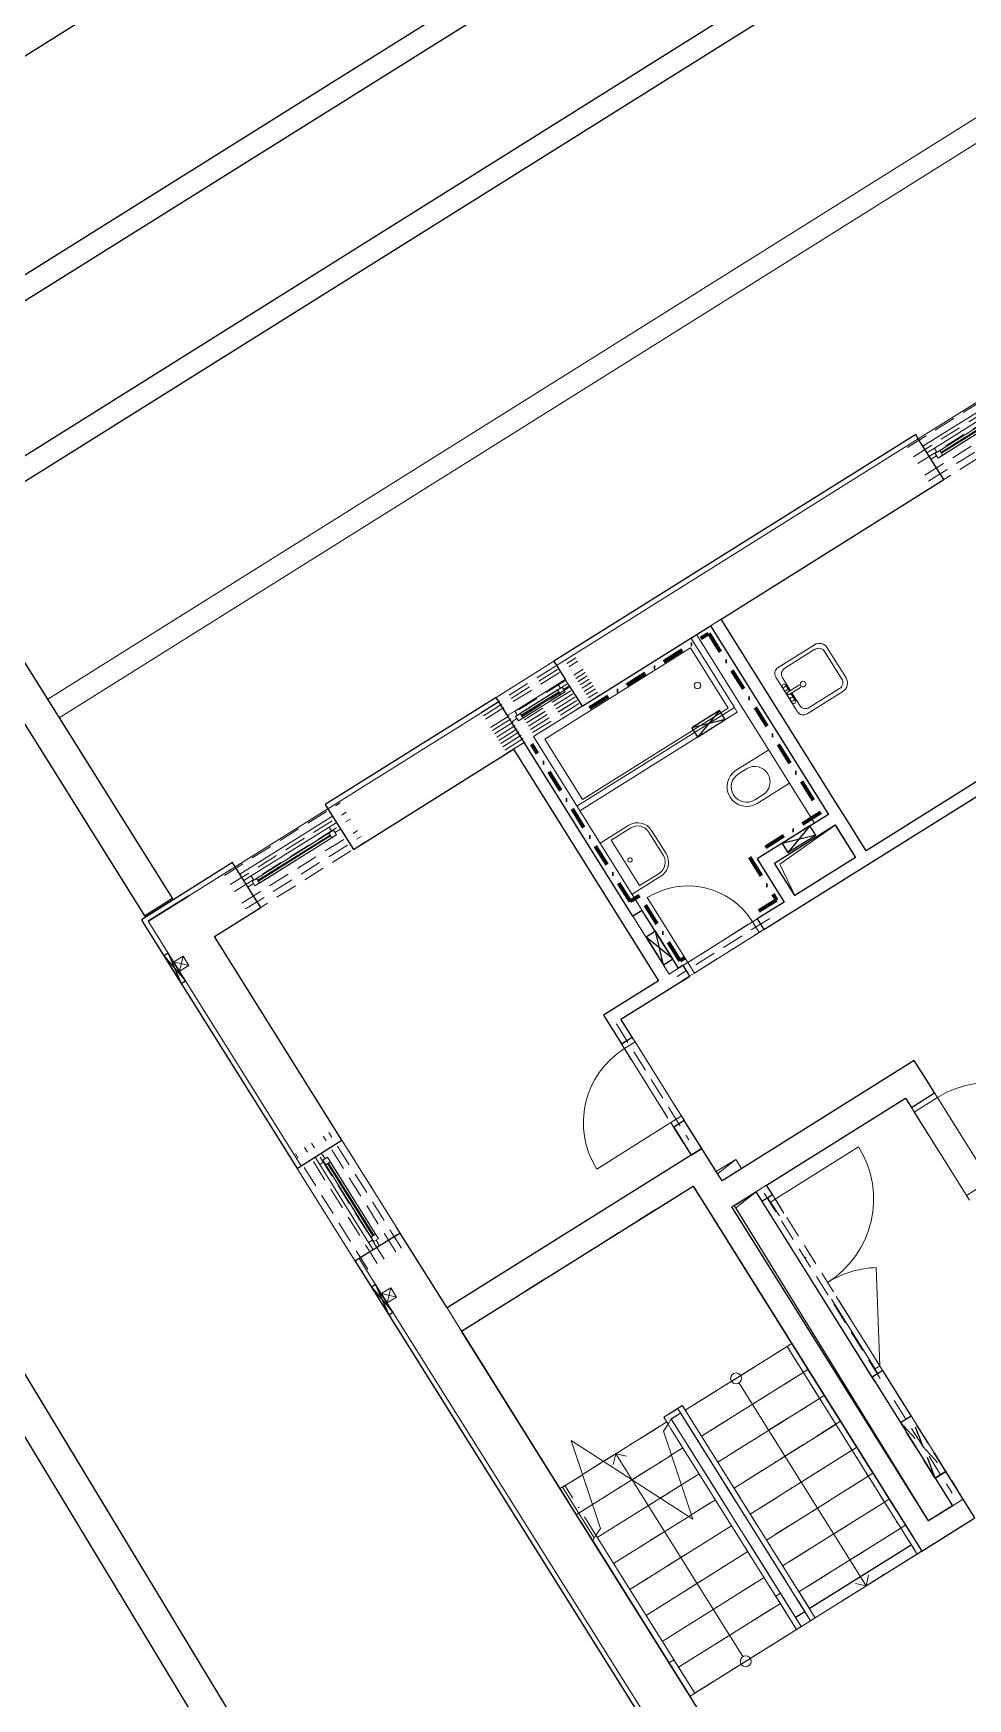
# Model space of a CAD drawing. Header units: millimetres. Extents: x -9129 to 220959, y -4760 to 72638.
# Drawn here: x 147507 to 156056, y 28209 to 43446 of the extents above; entities that cross this region are included whole.
import ezdxf

# ---------------------------------------------------------------- set-up
doc = ezdxf.new("R2010")
doc.units = ezdxf.units.MM
for name, pattern in [('HA_Dash_3mm-S1mm', [300, 200, -100]), ('HA_DashDot_2_2mm-S0_6mm', [1650, 750, -450, 0, -450]), ('HA_DashDot_4mm-S1mm', [400, 200, -100, 0, -100])]:
    doc.linetypes.add(name, pattern=pattern)
for name, color, linetype, lineweight in [('A-AREA-____-OTLN', 9, 'Continuous', 25), ('A-DETL-____-OTLN', 9, 'Continuous', 25), ('A-DETL-GENF-OTLN', 9, 'Continuous', 9), ('A-DOOR-____-MCUT', 9, 'HA_DashDot_2_2mm-S0_6mm', 9), ('A-DOOR-____-OTLN', 9, 'Continuous', 9), ('A-DOOR-FRAM-MCUT', 9, 'Continuous', 9), ('A-FLOR-____-OTLN', 9, 'Continuous', 9), ('A-FLOR-HRAL-MBND', 9, 'HA_DashDot_4mm-S1mm', 9), ('A-FLOR-HRAL-OTLN', 9, 'Continuous', 9), ('A-GENM-____-HDLN', 9, 'HA_Dash_3mm-S1mm', 9), ('A-GENM-____-MCUT', 9, 'HA_Dash_3mm-S1mm', 25), ('A-GENM-____-OTLN', 9, 'Continuous', 9), ('A-GLAZ-____-MCUT', 9, 'Continuous', 5), ('A-GLAZ-____-OTLN', 9, 'Continuous', 5), ('A-WALL-____-MCUT', 9, 'Continuous', 25), ('A-WALL-____-OTLN', 9, 'Continuous', 9), ('I-WALL-____-MCUT', 9, 'Continuous', 25), ('I-WALL-____-OTLN', 9, 'Continuous', 9), ('M-HVAC-DUCT-OTLN', 9, 'Continuous', 9), ('P-SANR-FIXT-OTLN', 9, 'Continuous', 9), ('S-STRS-____-MBND', 9, 'HA_DashDot_4mm-S1mm', 9), ('S-STRS-____-OTLN', 9, 'Continuous', 9)]:
    doc.layers.add(name, color=color, linetype=linetype, lineweight=lineweight)

# ---------------------------------------------------------------- blocks, each defined once
blk = doc.blocks.new('HA_DR_Single_Swing_Solid - In_BJ_700x2100-2040353-schema POHLEDU D_140_6400')
at = {"layer": 'A-DOOR-____-MCUT'}
for p, q in [((-350, 57.5), (350, 57.5)), ((-350, -57.5), (350, -57.5))]:
    blk.add_line(p, q, dxfattribs=at)
at = {"layer": 'A-DOOR-____-OTLN', "lineweight": 5}
blk.add_line((350, -757.5), (350, -57.5), dxfattribs=at)
blk.add_arc((350, -57.5), 700, 180, 270, dxfattribs=at)
at = {"layer": 'A-DOOR-FRAM-MCUT'}
for p, q in [((-350, 57.5), (-400, 57.5)), ((-350, -57.5), (-350, 57.5)), ((400, 57.5), (350, 57.5)), ((350, 57.5), (350, -57.5)), ((-400, -57.5), (-350, -57.5)), ((350, -57.5), (400, -57.5))]:
    blk.add_line(p, q, dxfattribs=at)
blk = doc.blocks.new('HA_DR_Single_Swing_Solid - In_BJ_900x2100_Vstup-2040224-schema POHLEDU D_140_6400')
at = {"layer": 'A-DOOR-____-MCUT'}
for p, q in [((-450, 125), (450, 125)), ((-450, -125), (450, -125))]:
    blk.add_line(p, q, dxfattribs=at)
at = {"layer": 'A-DOOR-____-OTLN', "lineweight": 5}
blk.add_line((450, 1025), (450, 125), dxfattribs=at)
at = {"layer": 'A-DOOR-____-OTLN'}
for p, q in [((-500, 125), (500, 125)), ((-500, -125), (500, -125))]:
    blk.add_line(p, q, dxfattribs=at)
at = {"layer": 'A-DOOR-____-OTLN', "lineweight": 5}
blk.add_arc((450, 125), 900, 90, 180, dxfattribs=at)
at = {"layer": 'A-DOOR-FRAM-MCUT'}
for p, q in [((-500, 125), (-450, 125)), ((-450, 125), (-450, -125)), ((450, 125), (500, 125)), ((450, -125), (450, 125)), ((-450, -125), (-500, -125)), ((500, -125), (450, -125))]:
    blk.add_line(p, q, dxfattribs=at)
blk = doc.blocks.new('HA_WD_SinglePanel - 625x1000-1662819-schema POHLEDU D_140_6400')
at = {"layer": 'A-GLAZ-____-MCUT'}
for p, q in [((-313, 70), (-313, 0)), ((-233, 70), (-313, 70)), ((-313, 0), (-253, 0)), ((-253, -25), (-253, 25)), ((-253, 25), (-203, 25)), ((-233, 25), (-233, 70)), ((-203, 25), (-203, -25)), ((202, 5), (-203, 5)), ((202, -25), (202, 25)), ((202, 25), (252, 25)), ((312, 70), (232, 70)), ((232, 70), (232, 25)), ((252, 25), (252, -25)), ((252, 0), (312, 0)), ((312, 0), (312, 70)), ((-203, -25), (-253, -25)), ((202, -5), (-203, -5)), ((252, -25), (202, -25))]:
    blk.add_line(p, q, dxfattribs=at)
at = {"layer": 'A-GLAZ-____-OTLN'}
for p, q in [((252, 25), (-253, 25)), ((-253, -25), (-253, 25)), ((232, 70), (-233, 70)), ((202, 25), (-203, 25)), ((252, 25), (252, -25)), ((-253, -25), (252, -25)), ((202, -25), (-203, -25))]:
    blk.add_line(p, q, dxfattribs=at)
blk = doc.blocks.new('HA_WD_SinglePanel - 1000x2400-1662822-schema POHLEDU D_140_6400')
at = {"layer": 'A-GLAZ-____-MCUT'}
for p, q in [((-420, 70), (-500, 70)), ((-500, 0), (-440, 0)), ((-440, -25), (-440, 25)), ((-440, 25), (-390, 25)), ((-420, 25), (-420, 70)), ((-390, 25), (-390, -25)), ((390, 5), (-390, 5)), ((390, -25), (390, 25)), ((390, 25), (440, 25)), ((500, 70), (420, 70)), ((420, 70), (420, 25)), ((440, 25), (440, -25)), ((440, 0), (500, 0)), ((-390, -25), (-440, -25)), ((390, -5), (-390, -5)), ((440, -25), (390, -25))]:
    blk.add_line(p, q, dxfattribs=at)
at = {"layer": 'A-GLAZ-____-OTLN'}
for p, q in [((440, 25), (-440, 25)), ((-440, -25), (-440, 25)), ((420, 70), (-420, 70)), ((390, 25), (-390, 25)), ((440, 25), (440, -25)), ((-440, -25), (440, -25)), ((390, -25), (-390, -25))]:
    blk.add_line(p, q, dxfattribs=at)
blk = doc.blocks.new('HA_WD_SinglePanel - 1000x1500-1662820-schema POHLEDU D_140_6400')
at = {"layer": 'A-GLAZ-____-MCUT'}
for p, q in [((-420, 70), (-500, 70)), ((-500, 0), (-440, 0)), ((-440, -25), (-440, 25)), ((-440, 25), (-390, 25)), ((-420, 25), (-420, 70)), ((-390, 25), (-390, -25)), ((390, 5), (-390, 5)), ((390, -25), (390, 25)), ((390, 25), (440, 25)), ((500, 70), (420, 70)), ((420, 70), (420, 25)), ((440, 25), (440, -25)), ((440, 0), (500, 0)), ((-390, -25), (-440, -25)), ((390, -5), (-390, -5)), ((440, -25), (390, -25))]:
    blk.add_line(p, q, dxfattribs=at)
at = {"layer": 'A-GLAZ-____-OTLN'}
for p, q in [((440, 25), (-440, 25)), ((-440, -25), (-440, 25)), ((420, 70), (-420, 70)), ((390, 25), (-390, 25)), ((440, 25), (440, -25)), ((-440, -25), (440, -25)), ((390, -25), (-390, -25))]:
    blk.add_line(p, q, dxfattribs=at)
blk = doc.blocks.new('HA_GM_Shaft_Rectangle - Default-2055997-schema POHLEDU D_140_6400')
at = {"layer": 'A-DETL-GENF-OTLN'}
for p, q in [((35, -35), (655, 0)), ((0, -350), (35, -35))]:
    blk.add_line(p, q, dxfattribs=at)
at = {"layer": 'A-GENM-____-OTLN'}
for p, q in [((0, -350), (0, 0)), ((0, 0), (655, 0)), ((655, 0), (655, -350)), ((655, -350), (0, -350))]:
    blk.add_line(p, q, dxfattribs=at)
blk = doc.blocks.new('HA_GM_Shaft_Rectangle - Default-1963433-schema POHLEDU D_140_6400')
at = {"layer": 'A-DETL-GENF-OTLN'}
for p, q in [((26, -26), (260, 0)), ((0, -3390), (26, -26))]:
    blk.add_line(p, q, dxfattribs=at)
at = {"layer": 'A-GENM-____-OTLN'}
blk.add_line((260, -100), (260, -2000), dxfattribs=at)
blk = doc.blocks.new('HA_GM_Shaft_Rectangle - Default-1963439-schema POHLEDU D_140_6400')
at = {"layer": 'A-DETL-GENF-OTLN'}
for p, q in [((26, -26), (260, 0)), ((0, -3390), (26, -26))]:
    blk.add_line(p, q, dxfattribs=at)
at = {"layer": 'A-GENM-____-OTLN'}
for p, q in [((0, -3390), (0, 0)), ((0, 0), (260, 0)), ((260, 0), (260, -3390)), ((260, -3390), (0, -3390))]:
    blk.add_line(p, q, dxfattribs=at)
blk = doc.blocks.new('Top Rail Type - Top Rail_Internal_-1399463-schema POHLEDU D_140_6400')
at = {"layer": 'A-FLOR-HRAL-OTLN'}
for p, q in [((-36995, -4152), (-36995, -4102)), ((-36995, -4102), (-36635, -4102)), ((-36635, -4102), (-36635, -4152)), ((-36635, -4152), (-36995, -4152))]:
    blk.add_line(p, q, dxfattribs=at)
blk = doc.blocks.new('Top Rail Type - Top Rail_Internal_-V95-schema POHLEDU D_140_6400')
at = {"layer": 'A-FLOR-HRAL-MBND'}
for p, q in [((-38925, -3951), (-36635, -3951)), ((-38925, -4152), (-38925, -3951)), ((-36635, -3951), (-36635, -4001)), ((-38875, -4001), (-36635, -4001)), ((-38875, -4102), (-38875, -4001)), ((-38875, -4102), (-38875, -4102)), ((-38851, -4152), (-38925, -4152))]:
    blk.add_line(p, q, dxfattribs=at)
at = {"layer": 'A-FLOR-HRAL-OTLN'}
for p, q in [((-38875, -4102), (-38851, -4152)), ((-38800, -4102), (-38875, -4102)), ((-36635, -4102), (-38800, -4102)), ((-36635, -4152), (-36635, -4102)), ((-38800, -4152), (-38851, -4152)), ((-36635, -4152), (-38800, -4152))]:
    blk.add_line(p, q, dxfattribs=at)
blk = doc.blocks.new('Top Rail Type - Top Rail_Internal_-1399480-schema POHLEDU D_140_6400')
at = {"layer": 'A-FLOR-HRAL-OTLN'}
for p, q in [((-36995, -5301), (-36995, -5251)), ((-36995, -5251), (-36635, -5251)), ((-36635, -5301), (-36995, -5301)), ((-36635, -5251), (-36635, -5301))]:
    blk.add_line(p, q, dxfattribs=at)
blk = doc.blocks.new('Top Rail Type - Top Rail_Internal_-V96-schema POHLEDU D_140_6400')
at = {"layer": 'A-FLOR-HRAL-MBND'}
for p, q in [((-38875, -5301), (-38875, -5251)), ((-38339, -5251), (-38875, -5251)), ((-38315, -5301), (-38875, -5301))]:
    blk.add_line(p, q, dxfattribs=at)
at = {"layer": 'A-FLOR-HRAL-OTLN'}
for p, q in [((-38339, -5251), (-38315, -5301)), ((-36635, -5251), (-38339, -5251)), ((-36635, -5301), (-38315, -5301)), ((-36635, -5301), (-36635, -5251))]:
    blk.add_line(p, q, dxfattribs=at)
blk = doc.blocks.new('ABMV_Bathtub_Generic - 800x1700-V97-schema POHLEDU D_140_6400')
at = {"layer": 'P-SANR-FIXT-OTLN'}
for p, q in [((75, 50), (75, 1625)), ((75, 1625), (725, 1625)), ((75, 1625), (725, 1625)), ((75, 50), (75, 1625)), ((725, 1625), (725, 50)), ((725, 1625), (725, 50)), ((800, 0), (50, 0)), ((800, 0), (50, 0)), ((725, 50), (75, 50)), ((725, 50), (75, 50))]:
    blk.add_line(p, q, dxfattribs=at)
blk.add_circle((400, 180), 30, dxfattribs=at)
blk = doc.blocks.new('Skříňka se dřezem_ pravoúhlá - 500 x 440mm-1427235-schema POHLEDU D_140_6400')
at = {"layer": 'P-SANR-FIXT-OTLN'}
for p, q in [((202, 180), (-171, 180)), ((202, 180), (-171, 180)), ((92, 180), (-73, 180)), ((3, 161), (3, 40)), ((28, 161), (28, 40)), ((-234, 117), (-234, -271)), ((-234, 117), (-234, -271)), ((-196, 69), (-196, -258)), ((3, 133), (-133, 133)), ((-73, 142), (3, 142)), ((28, 142), (92, 142)), ((164, 133), (28, 133)), ((228, -258), (228, 69)), ((266, -276), (266, 117)), ((266, -276), (266, 117)), ((-145, -360), (181, -360)), ((-145, -360), (181, -360)), ((-133, -322), (164, -322))]:
    blk.add_line(p, q, dxfattribs=at)
for centre, radius, start, end in [((-171, 117), 63.5, 90, 180), ((-171, 117), 63.5, 90, 180), ((-73, 161), 19, 90, 270), ((-48, 161), 19, 360, 180), ((-48, 161), 19, 180, 0), ((16, 161), 12.7, 360, 180), ((66, 161), 19, 360, 180), ((66, 161), 19, 180, 360), ((92, 161), 19, 270, 90), ((202, 117), 63.5, 0, 90), ((202, 117), 63.5, 360, 90), ((-133, 69), 63.5, 90, 180), ((16, 3), 25.4, 360, 180), ((16, 3), 25.4, 180, 0), ((16, 40), 12.7, 180, 0), ((164, 69), 63.5, 0, 90), ((-145, -271), 88.9, 180, 270), ((-145, -271), 88.9, 180, 270), ((-133, -258), 63.5, 180, 270), ((164, -258), 63.5, 270, 0), ((181, -276), 84.4, 270, 0), ((181, -276), 84.4, 270, 0)]:
    blk.add_arc(centre, radius, start, end, dxfattribs=at)
blk = doc.blocks.new('ABMV_Toilet_WallHung - Default-1928450-schema POHLEDU D_140_6400')
at = {"layer": 'P-SANR-FIXT-OTLN'}
for p, q in [((-55, 75), (-55, 425)), ((-16, 426), (-16, 340)), ((266, 340), (266, 426)), ((305, 75), (305, 425))]:
    blk.add_line(p, q, dxfattribs=at)
for centre, radius, start, end in [((125, 425), 180, 0, 180), ((125, 426), 141, 360, 180), ((125, 340), 141, 180, 360)]:
    blk.add_arc(centre, radius, start, end, dxfattribs=at)
blk = doc.blocks.new('ABMV_WashBasin_Generic - 550x460-1465709-schema POHLEDU D_140_6400')
at = {"layer": 'P-SANR-FIXT-OTLN'}
for p, q in [((250, 510), (0, 510)), ((0, 480), (250, 480)), ((-150, 360), (-150, 50)), ((-120, 150), (-120, 360)), ((370, 360), (370, 150)), ((400, 50), (400, 360)), ((370, 150), (-120, 150))]:
    blk.add_line(p, q, dxfattribs=at)
for centre, radius, start, end in [((0, 360), 150, 90, 180), ((0, 360), 120, 90, 180), ((250, 360), 150, 360, 90), ((250, 360), 120, 360, 90), ((125, 200), 20, 90, 270), ((125, 200), 20, 270, 90)]:
    blk.add_arc(centre, radius, start, end, dxfattribs=at)
blk = doc.blocks.new('HA_DR_Single_Swing_Solid - In_BJ_800x2100-2040331-schema POHLEDU D_140_6400')
at = {"layer": 'A-DOOR-____-MCUT'}
for p, q in [((-400, 57.5), (400, 57.5)), ((-400, -57.5), (400, -57.5))]:
    blk.add_line(p, q, dxfattribs=at)
at = {"layer": 'A-DOOR-____-OTLN', "lineweight": 5}
blk.add_line((400, -857.5), (400, -57.5), dxfattribs=at)
blk.add_arc((400, -57.5), 800, 180, 270, dxfattribs=at)
at = {"layer": 'A-DOOR-FRAM-MCUT'}
for p, q in [((-400, 57.5), (-450, 57.5)), ((-400, -57.5), (-400, 57.5)), ((450, 57.5), (400, 57.5)), ((400, 57.5), (400, -57.5)), ((-450, -57.5), (-400, -57.5)), ((400, -57.5), (450, -57.5))]:
    blk.add_line(p, q, dxfattribs=at)
blk = doc.blocks.new('HA_GM_Tiling_LineBased - Generic Tiles-1982633-schema POHLEDU D_140_6400')
at = {"layer": 'A-GENM-____-OTLN', "linetype": 'HA_DashDot_4mm-S1mm', "lineweight": 80}
blk.add_line((-50, -50), (0, -50), dxfattribs=at)
blk = doc.blocks.new('HA_GM_Tiling_LineBased - Generic Tiles-1981519-schema POHLEDU D_140_6400')
at = {"layer": 'A-GENM-____-OTLN', "linetype": 'HA_DashDot_4mm-S1mm', "lineweight": 80}
blk.add_line((50, -50), (1750, -50), dxfattribs=at)
blk = doc.blocks.new('HA_GM_Tiling_LineBased - Generic Tiles-1682384-schema POHLEDU D_140_6400')
at = {"layer": 'A-GENM-____-OTLN', "linetype": 'HA_DashDot_4mm-S1mm', "lineweight": 80}
blk.add_line((50, -50), (1335, -50), dxfattribs=at)
blk = doc.blocks.new('HA_GM_Tiling_LineBased - Generic Tiles-1682385-schema POHLEDU D_140_6400')
at = {"layer": 'A-GENM-____-OTLN', "linetype": 'HA_DashDot_4mm-S1mm', "lineweight": 80}
blk.add_line((50, -50), (1985, -50), dxfattribs=at)
blk = doc.blocks.new('HA_GM_Tiling_LineBased - Generic Tiles-1682386-schema POHLEDU D_140_6400')
at = {"layer": 'A-GENM-____-OTLN', "linetype": 'HA_DashDot_4mm-S1mm', "lineweight": 80}
blk.add_line((50, -50), (820, -50), dxfattribs=at)
blk = doc.blocks.new('HA_GM_Tiling_LineBased - Generic Tiles-1682387-schema POHLEDU D_140_6400')
at = {"layer": 'A-GENM-____-OTLN', "linetype": 'HA_DashDot_4mm-S1mm', "lineweight": 80}
blk.add_line((-50, -50), (415, -50), dxfattribs=at)
blk = doc.blocks.new('HA_GM_Tiling_LineBased - Generic Tiles-1682388-schema POHLEDU D_140_6400')
at = {"layer": 'A-GENM-____-OTLN', "linetype": 'HA_DashDot_4mm-S1mm', "lineweight": 80}
blk.add_line((50, -50), (240, -50), dxfattribs=at)
blk = doc.blocks.new('HA_DR_Double_Swing_Solid_wCasing - In_1800x2100_900-1839857-schema POHLEDU D_140_6400')
at = {"layer": 'A-DOOR-____-MCUT'}
for p, q in [((-900, -7), (900, -7)), ((-900, -57), (900, -57))]:
    blk.add_line(p, q, dxfattribs=at)
at = {"layer": 'A-DOOR-____-OTLN', "lineweight": 5}
for p, q in [((-121, -507), (-900, -57)), ((900, -957), (900, -57))]:
    blk.add_line(p, q, dxfattribs=at)
for centre, start, end in [((-900, -57), 330, 360), ((900, -57), 180, 270)]:
    blk.add_arc(centre, 900, start, end, dxfattribs=at)
at = {"layer": 'A-DOOR-FRAM-MCUT'}
for p, q in [((-900, -7), (-950, -7)), ((-950, -57), (-900, -57)), ((-900, -57), (-900, -7)), ((950, -7), (900, -7)), ((900, -7), (900, -57)), ((900, -57), (950, -57))]:
    blk.add_line(p, q, dxfattribs=at)
blk = doc.blocks.new('Top Rail Type - Top Rail_Internal_-1841441-schema POHLEDU D_140_6400')
at = {"layer": 'A-FLOR-HRAL-MBND'}
for p, q in [((-38875, -2802), (-38875, -2852)), ((-38875, -2802), (-36635, -2802)), ((-38875, -2852), (-36635, -2852)), ((-36635, -2802), (-36635, -2852))]:
    blk.add_line(p, q, dxfattribs=at)
blk = doc.blocks.new('TB_Porotherm KP11_5_1250mm - TB_Porotherm KP11_5_1250mm-1870064-schema POHLEDU D_140_6400')
at = {"layer": 'A-GENM-____-HDLN'}
for p, q in [((-625, 57.5), (625, 57.5)), ((-625, 0), (625, 0)), ((625, -57.5), (-625, -57.5))]:
    blk.add_line(p, q, dxfattribs=at)
blk = doc.blocks.new('TB_Porotherm KP11_5_1000mm - TB_Porotherm KP11_5_1000mm-1863649-schema POHLEDU D_140_6400')
at = {"layer": 'A-GENM-____-HDLN'}
for p, q in [((-500, 57.5), (500, 57.5)), ((-500, 0), (500, 0)), ((500, -57.5), (-500, -57.5))]:
    blk.add_line(p, q, dxfattribs=at)
blk = doc.blocks.new('TB_Porotherm KP11_5_2000mm - TB_Porotherm KP11_5_2000mm-1874114-schema POHLEDU D_140_6400')
at = {"layer": 'A-GENM-____-HDLN'}
for p, q in [((-1000, 57.5), (1000, 57.5)), ((-1000, 0), (1000, 0)), ((1000, -57.5), (-1000, -57.5))]:
    blk.add_line(p, q, dxfattribs=at)
blk = doc.blocks.new('TB_Porotherm KPVarioUNI_1250mm - TB_Porotherm KPVarioUNI_1250mm-1891196-schema POHLEDU D_140_6400')
at = {"layer": 'A-GENM-____-HDLN'}
for p, q in [((-625, 205), (625, 205)), ((-625, 105), (625, 105)), ((-625, 30), (625, 30)), ((-625, -95), (625, -95)), ((-100, 0), (100, 0)), ((-625, -157.5), (625, -157.5)), ((-625, -220), (625, -220))]:
    blk.add_line(p, q, dxfattribs=at)
blk = doc.blocks.new('TB_Porotherm KP7_1000mm - TB_Porotherm KP7_1000mm-1862848-schema POHLEDU D_140_6400')
at = {"layer": 'A-GENM-____-HDLN'}
for p, q in [((-500, 35), (500, 35)), ((-500, 0), (500, 0)), ((-500, -35), (500, -35))]:
    blk.add_line(p, q, dxfattribs=at)
blk = doc.blocks.new('HA_GM_Tiling_LineBased - Generic Tiles-1981531-schema POHLEDU D_140_6400')
at = {"layer": 'A-GENM-____-OTLN', "linetype": 'HA_DashDot_4mm-S1mm', "lineweight": 80}
blk.add_line((50, -50), (750, -50), dxfattribs=at)
blk = doc.blocks.new('HA_GM_Tiling_LineBased - Generic Tiles-1981518-schema POHLEDU D_140_6400')
at = {"layer": 'A-GENM-____-OTLN', "linetype": 'HA_DashDot_4mm-S1mm', "lineweight": 80}
blk.add_line((-50, -50), (50, -50), dxfattribs=at)
blk = doc.blocks.new('HA_GM_Opening_Rectangle_WallBased - Default-2005585-schema POHLEDU D_140_6400')
at = {"layer": 'A-GENM-____-MCUT'}
for p, q in [((425, 57.5), (-175, -57.5)), ((-175, 57.5), (425, -57.5)), ((-175, 57.5), (-175, -57.5)), ((-175, 57.5), (425, 57.5)), ((425, 57.5), (425, -57.5)), ((-175, -57.5), (425, -57.5))]:
    blk.add_line(p, q, dxfattribs=at)
blk = doc.blocks.new('HA_SYMB_Staircase_Arrow - Default-1646337-schema POHLEDU D_140_6400')
at = {"layer": 'A-DETL-GENF-OTLN'}
for p, q in [((2240, 0), (2169, 71)), ((2240, 0), (2169, -71)), ((50, 0), (2240, 0))]:
    blk.add_line(p, q, dxfattribs=at)
blk.add_circle((0, 0), 50, dxfattribs=at)
blk = doc.blocks.new('185-01_OBJEKT C_Central_rvt-5-schema POHLEDU D_140_6400')
at = {"layer": 'A-AREA-____-OTLN'}
for p, q in [((-22849, 29035), (-21917, 29618)), ((-22976, 28955), (-22891, 29008))]:
    blk.add_line(p, q, dxfattribs=at)
at = {"layer": 'A-DETL-____-OTLN'}
for p, q in [((-23671, 37251), (-23925, 37092)), ((-23671, 37251), (-23872, 37007)), ((-23618, 37167), (-23671, 37251)), ((-23618, 37167), (-23925, 37092)), ((-23925, 37092), (-23872, 37007)), ((-23872, 37007), (-23618, 37167)), ((-22844, 36194), (-23098, 36035)), ((-22844, 36194), (-23045, 35950)), ((-22791, 36109), (-22844, 36194)), ((-22791, 36109), (-23098, 36035)), ((-23098, 36035), (-23045, 35950)), ((-23045, 35950), (-22791, 36109)), ((-24258, 35232), (-24343, 35178)), ((-24099, 34977), (-24258, 35232)), ((-24184, 34924), (-24258, 35232)), ((-24343, 35178), (-24184, 34924)), ((-24099, 34977), (-24343, 35178)), ((-28717, 35031), (-28755, 35007)), ((-28755, 35007), (-28596, 34753)), ((-28755, 35007), (-28558, 34777)), ((-28558, 34777), (-28717, 35031)), ((-28717, 35031), (-28596, 34753)), ((-24184, 34924), (-24099, 34977)), ((-28596, 34753), (-28558, 34777)), ((-26818, 31999), (-26856, 31975)), ((-26659, 31745), (-26818, 31999)), ((-26818, 31999), (-26697, 31721)), ((-26856, 31975), (-26697, 31721)), ((-26856, 31975), (-26659, 31745)), ((-26697, 31721), (-26659, 31745))]:
    blk.add_line(p, q, dxfattribs=at)
at = {"layer": 'A-FLOR-____-OTLN'}
for p, q in [((-20962, 40199), (-21810, 39668)), ((-27213, 36284), (-28060, 35753)), ((-26030, 31571), (-23912, 32898)), ((-23912, 32898), (-22755, 31051)), ((-23284, 32762), (-22275, 31152)), ((-24832, 29657), (-26030, 31571)), ((-21863, 29533), (-22795, 28949)), ((-22837, 28923), (-23939, 28233))]:
    blk.add_line(p, q, dxfattribs=at)
at = {"layer": 'A-WALL-____-MCUT'}
for p, q in [((-21876, 39774), (-25186, 37701)), ((-21852, 39736), (-21876, 39774)), ((-21619, 39363), (-21852, 39736)), ((-23657, 38086), (-21619, 39363)), ((-24928, 37290), (-23754, 38025)), ((-25186, 37701), (-25162, 37663)), ((-25162, 37663), (-25082, 37536)), ((-25715, 37369), (-27279, 36390)), ((-25691, 37331), (-25715, 37369)), ((-25612, 37204), (-25691, 37331)), ((-25045, 37476), (-24928, 37290)), ((-25458, 36958), (-25575, 37144)), ((-27021, 35979), (-25555, 36897)), ((-27279, 36390), (-27255, 36352)), ((-27255, 36352), (-27021, 35979)), ((-28126, 35859), (-28961, 35336)), ((-28103, 35821), (-28126, 35859)), ((-27869, 35448), (-28103, 35821)), ((-28526, 35555), (-28899, 35322)), ((-28899, 35322), (-28526, 35555)), ((-28293, 35182), (-27869, 35448)), ((-28961, 35336), (-28937, 35298)), ((-28937, 35298), (-27536, 33061)), ((-27125, 33318), (-28293, 35182)), ((-27498, 33084), (-27125, 33318)), ((-27536, 33061), (-27498, 33084)), ((-26594, 32470), (-26967, 32237)), ((-26164, 31784), (-26594, 32470)), ((-26967, 32237), (-27005, 32213)), ((-27005, 32213), (-24086, 27552)), ((-23675, 27809), (-26031, 31572))]:
    blk.add_line(p, q, dxfattribs=at)
at = {"layer": 'A-WALL-____-MCUT', "lineweight": 9}
for p, q in [((-21852, 39736), (-25162, 37663)), ((-25162, 37663), (-21852, 39736)), ((-23657, 38086), (-23754, 38025)), ((-25691, 37331), (-27255, 36352)), ((-27255, 36352), (-25691, 37331)), ((-25458, 36958), (-25555, 36897)), ((-28103, 35821), (-28526, 35555)), ((-28526, 35555), (-28103, 35821)), ((-24131, 34839), (-24463, 35369)), ((-24463, 35369), (-24131, 34839)), ((-28899, 35322), (-27498, 33084)), ((-27498, 33084), (-28899, 35322)), ((-24131, 34839), (-24046, 34892)), ((-23240, 32908), (-23337, 32847)), ((-26967, 32237), (-24047, 27576)), ((-24047, 27576), (-26967, 32237)), ((-26164, 31784), (-26031, 31572)), ((-21538, 29974), (-21440, 30035))]:
    blk.add_line(p, q, dxfattribs=at)
at = {"layer": 'A-WALL-____-OTLN'}
for p, q in [((-25715, 37369), (-25186, 37701)), ((-24928, 37290), (-25373, 37011)), ((-27125, 33318), (-26594, 32470)), ((-27005, 32213), (-27536, 33061))]:
    blk.add_line(p, q, dxfattribs=at)
at = {"layer": 'I-WALL-____-MCUT'}
for p, q in [((-23754, 38025), (-22674, 36300)), ((-22577, 36361), (-23657, 38086)), ((-25555, 36897), (-24228, 34778)), ((-24463, 35369), (-25458, 36958)), ((-20999, 36801), (-22330, 35967)), ((-23265, 35246), (-21036, 36642)), ((-22674, 36300), (-23229, 35953)), ((-22516, 36264), (-22577, 36361)), ((-22330, 35967), (-22516, 36264)), ((-23168, 35855), (-22613, 36203)), ((-22613, 36203), (-22427, 35906)), ((-23229, 35953), (-23327, 35892)), ((-23327, 35892), (-23080, 35498)), ((-22982, 35559), (-23168, 35855)), ((-22427, 35906), (-22982, 35559)), ((-24378, 35422), (-24463, 35369)), ((-24046, 34892), (-24378, 35422)), ((-23080, 35498), (-23326, 35344)), ((-23326, 35344), (-23265, 35246)), ((-24004, 34919), (-24046, 34892)), ((-23943, 34821), (-24004, 34919)), ((-24228, 34778), (-24635, 34523)), ((-24574, 34426), (-23943, 34821)), ((-24635, 34523), (-24733, 34462)), ((-24733, 34462), (-24568, 34200)), ((-24470, 34261), (-24574, 34426)), ((-24568, 34200), (-24470, 34261)), ((-21889, 34049), (-23648, 32947)), ((-21756, 33837), (-21889, 34049)), ((-21703, 33752), (-21756, 33837)), ((-23240, 32908), (-21968, 33704)), ((-21968, 33704), (-21915, 33619)), ((-21915, 33619), (-21703, 33752)), ((-23993, 33498), (-24090, 33437)), ((-24090, 33437), (-23931, 33183)), ((-23833, 33244), (-23993, 33498)), ((-23833, 33244), (-26164, 31784)), ((-23931, 33183), (-23833, 33244)), ((-23701, 33032), (-23833, 33244)), ((-23648, 32947), (-23701, 33032)), ((-26031, 31572), (-23913, 32899)), ((-23913, 32899), (-23727, 32603)), ((-23515, 32735), (-23337, 32847)), ((-23337, 32847), (-23284, 32762)), ((-23284, 32762), (-23186, 32823)), ((-23186, 32823), (-23240, 32908)), ((-23557, 32709), (-23515, 32735)), ((-21758, 29836), (-23557, 32709)), ((-23727, 32603), (-21927, 29730)), ((-22178, 31213), (-22275, 31152)), ((-22275, 31152), (-22015, 30737)), ((-21918, 30798), (-22178, 31213)), ((-22015, 30737), (-21918, 30798)), ((-21599, 30289), (-21697, 30228)), ((-21697, 30228), (-21538, 29974)), ((-21440, 30035), (-21599, 30289)), ((-21334, 29865), (-21440, 30035)), ((-21821, 29560), (-21334, 29865)), ((-21538, 29974), (-21758, 29836)), ((-21927, 29730), (-21821, 29560))]:
    blk.add_line(p, q, dxfattribs=at)
at = {"layer": 'I-WALL-____-OTLN'}
for p, q in [((-22801, 36221), (-23882, 37945)), ((-24975, 36375), (-23534, 37278)), ((-23508, 37236), (-24948, 36333)), ((-23534, 37278), (-23508, 37236)), ((-25373, 37011), (-24378, 35422)), ((-21918, 30798), (-21599, 30289)), ((-21697, 30228), (-22015, 30737))]:
    blk.add_line(p, q, dxfattribs=at)
at = {"layer": 'M-HVAC-DUCT-OTLN', "lineweight": 5}
for p, q in [((-28664, 34950), (-28579, 35003)), ((-28526, 34918), (-28664, 34950)), ((-28611, 34865), (-28664, 34950)), ((-28611, 34865), (-28579, 35003)), ((-28526, 34918), (-28611, 34865)), ((-28579, 35003), (-28526, 34918)), ((-26764, 31916), (-26679, 31969)), ((-26626, 31884), (-26764, 31916)), ((-26711, 31831), (-26764, 31916)), ((-26711, 31831), (-26679, 31969)), ((-26626, 31884), (-26711, 31831)), ((-26679, 31969), (-26626, 31884))]:
    blk.add_line(p, q, dxfattribs=at)
at = {"layer": 'S-STRS-____-MBND'}
for p, q in [((-23913, 32899), (-26031, 31572)), ((-23010, 31458), (-23913, 32899)), ((-26031, 31572), (-25129, 30131)), ((-23010, 31458), (-24027, 30821)), ((-23010, 31458), (-24027, 30821)), ((-23010, 31458), (-21821, 29560)), ((-22862, 31221), (-23879, 30584)), ((-22862, 31221), (-23879, 30584)), ((-22713, 30984), (-23730, 30347)), ((-22713, 30984), (-23730, 30347)), ((-24112, 30768), (-24027, 30821)), ((-24027, 30821), (-22838, 28923)), ((-24731, 30381), (-24112, 30768)), ((-24731, 30381), (-24112, 30768)), ((-24112, 30768), (-24112, 30768)), ((-22564, 30747), (-23581, 30110)), ((-22564, 30747), (-23581, 30110)), ((-22416, 30509), (-23433, 29872)), ((-22416, 30509), (-23433, 29872)), ((-24472, 30213), (-24111, 30439)), ((-24472, 30213), (-24111, 30439)), ((-25129, 30131), (-24923, 30260)), ((-25129, 30131), (-24923, 30260)), ((-22267, 30272), (-23284, 29635)), ((-22267, 30272), (-23284, 29635)), ((-25065, 30030), (-25129, 30131)), ((-24213, 30045), (-24020, 30165)), ((-24213, 30045), (-24020, 30165)), ((-22118, 30035), (-23135, 29398)), ((-22118, 30035), (-23135, 29398)), ((-24980, 29894), (-24833, 29987)), ((-24980, 29894), (-24833, 29987)), ((-23953, 29877), (-23929, 29892)), ((-23953, 29877), (-23929, 29892)), ((-21970, 29797), (-22987, 29160)), ((-21970, 29797), (-22987, 29160)), ((-21821, 29560), (-22838, 28923))]:
    blk.add_line(p, q, dxfattribs=at)
at = {"layer": 'S-STRS-____-MBND', "linetype": 'Continuous', "lineweight": 5}
for p, q in [((-24142, 30722), (-24184, 30657)), ((-24184, 30657), (-23916, 29853)), ((-25027, 30573), (-24760, 29768)), ((-23916, 29853), (-25027, 30573)), ((-24760, 29768), (-24802, 29704))]:
    blk.add_line(p, q, dxfattribs=at)
at = {"layer": 'S-STRS-____-OTLN'}
for p, q in [((-23963, 30531), (-24112, 30768)), ((-24111, 30439), (-24006, 30504)), ((-23815, 30294), (-23963, 30531)), ((-24923, 30260), (-24731, 30381)), ((-24833, 29987), (-24472, 30213)), ((-24020, 30165), (-23857, 30267)), ((-23666, 30057), (-23815, 30294)), ((-24789, 29684), (-24213, 30045)), ((-23929, 29892), (-23709, 30030)), ((-23517, 29819), (-23666, 30057)), ((-24640, 29446), (-23953, 29877)), ((-24492, 29209), (-23560, 29792)), ((-23369, 29582), (-23517, 29819)), ((-23220, 29345), (-23369, 29582)), ((-24343, 28972), (-23412, 29555)), ((-24194, 28734), (-23263, 29318)), ((-23072, 29107), (-23220, 29345)), ((-22923, 28870), (-23072, 29107)), ((-24046, 28497), (-23114, 29081)), ((-23897, 28260), (-22966, 28843))]:
    blk.add_line(p, q, dxfattribs=at)
at = {"layer": 'S-STRS-____-OTLN', "linetype": 'HA_DashDot_4mm-S1mm'}
for p, q in [((-24111, 30439), (-24006, 30504)), ((-24923, 30260), (-24731, 30381)), ((-24833, 29987), (-24472, 30213)), ((-24020, 30165), (-23857, 30267)), ((-24789, 29684), (-24213, 30045)), ((-23929, 29892), (-23709, 30030)), ((-24640, 29446), (-23953, 29877)), ((-24492, 29209), (-23560, 29792)), ((-24343, 28972), (-23412, 29555)), ((-24194, 28734), (-23263, 29318)), ((-24046, 28497), (-23114, 29081)), ((-23897, 28260), (-22966, 28843))]:
    blk.add_line(p, q, dxfattribs=at)
at = {"layer": 'A-DETL-GENF-OTLN', "color": 1, "lineweight": 25}
for p, rotation in [((-23519, 31140), 302.0612494774538), ((-23431, 28552), 122.0612494774536)]:
    blk.add_blockref('HA_SYMB_Staircase_Arrow - Default-1646337-schema POHLEDU D_140_6400', p, dxfattribs=dict(at, rotation=rotation))
at = {"layer": 'A-DOOR-____-OTLN', "lineweight": 9}
for name, p, rotation in [('HA_DR_Single_Swing_Solid - In_BJ_700x2100-2040353-schema POHLEDU D_140_6400', (-23634, 35083), 212.0612494774556), ('HA_DR_Single_Swing_Solid - In_BJ_800x2100-2040331-schema POHLEDU D_140_6400', (-24280, 33849), 302.0612494774555), ('HA_DR_Single_Swing_Solid - In_BJ_900x2100_Vstup-2040224-schema POHLEDU D_140_6400', (-21544, 33262), 302.0612494774555), ('HA_DR_Double_Swing_Solid_wCasing - In_1800x2100_900-1839857-schema POHLEDU D_140_6400', (-22731, 31987), 122.0612494774555)]:
    blk.add_blockref(name, p, dxfattribs=dict(at, rotation=rotation))
at = {"layer": 'A-FLOR-HRAL-OTLN', "lineweight": 9, "rotation": 302.0612494774558}
for name in ['Top Rail Type - Top Rail_Internal_-1841441-schema POHLEDU D_140_6400', 'Top Rail Type - Top Rail_Internal_-V95-schema POHLEDU D_140_6400', 'Top Rail Type - Top Rail_Internal_-V96-schema POHLEDU D_140_6400', 'Top Rail Type - Top Rail_Internal_-1399463-schema POHLEDU D_140_6400', 'Top Rail Type - Top Rail_Internal_-1399480-schema POHLEDU D_140_6400']:
    blk.add_blockref(name, (0, 0), dxfattribs=at)
at = {"layer": 'A-GENM-____-OTLN', "lineweight": 9}
for name, p, rotation in [('TB_Porotherm KPVarioUNI_1250mm - TB_Porotherm KPVarioUNI_1250mm-1891196-schema POHLEDU D_140_6400', (-21312, 39815), 32.06124947745735), ('HA_GM_Tiling_LineBased - Generic Tiles-1682384-schema POHLEDU D_140_6400', (-24928, 37290), 32.06124947745583), ('HA_GM_Tiling_LineBased - Generic Tiles-1682385-schema POHLEDU D_140_6400', (-23754, 38025), 302.0612494774557), ('TB_Porotherm KP7_1000mm - TB_Porotherm KP7_1000mm-1862848-schema POHLEDU D_140_6400', (-25408, 37467), 32.06124947745735), ('TB_Porotherm KP7_1000mm - TB_Porotherm KP7_1000mm-1862848-schema POHLEDU D_140_6400', (-25323, 37332), 32.06124947745735), ('TB_Porotherm KP7_1000mm - TB_Porotherm KP7_1000mm-1862848-schema POHLEDU D_140_6400', (-25286, 37272), 32.06124947745735), ('TB_Porotherm KP7_1000mm - TB_Porotherm KP7_1000mm-1862848-schema POHLEDU D_140_6400', (-25249, 37213), 32.06124947745735), ('TB_Porotherm KP7_1000mm - TB_Porotherm KP7_1000mm-1862848-schema POHLEDU D_140_6400', (-25212, 37154), 32.06124947745735), ('HA_GM_Tiling_LineBased - Generic Tiles-1981519-schema POHLEDU D_140_6400', (-24502, 35433), 122.0612494774557), ('TB_Porotherm KPVarioUNI_1250mm - TB_Porotherm KPVarioUNI_1250mm-1891196-schema POHLEDU D_140_6400', (-27562, 35900), 32.06124947745735), ('HA_GM_Tiling_LineBased - Generic Tiles-1682386-schema POHLEDU D_140_6400', (-22674, 36300), 212.0612494774558), ('HA_GM_Shaft_Rectangle - Default-2055997-schema POHLEDU D_140_6400', (-23168, 35855), 32.06124947745543), ('HA_GM_Tiling_LineBased - Generic Tiles-1682387-schema POHLEDU D_140_6400', (-23327, 35892), 302.0612494774557), ('HA_GM_Tiling_LineBased - Generic Tiles-1981518-schema POHLEDU D_140_6400', (-24418, 35486), 212.0612494774558), ('HA_GM_Tiling_LineBased - Generic Tiles-1981531-schema POHLEDU D_140_6400', (-24046, 34892), 122.0612494774557), ('HA_GM_Tiling_LineBased - Generic Tiles-1682388-schema POHLEDU D_140_6400', (-23080, 35498), 212.0612494774558), ('TB_Porotherm KP11_5_1000mm - TB_Porotherm KP11_5_1000mm-1863649-schema POHLEDU D_140_6400', (-23634, 35083), 212.061249477455), ('HA_GM_Tiling_LineBased - Generic Tiles-1982633-schema POHLEDU D_140_6400', (-24004, 34919), 212.0612494774558), ('TB_Porotherm KP11_5_1250mm - TB_Porotherm KP11_5_1250mm-1870064-schema POHLEDU D_140_6400', (-24283, 33853), 302.0612494774558), ('TB_Porotherm KPVarioUNI_1250mm - TB_Porotherm KPVarioUNI_1250mm-1891196-schema POHLEDU D_140_6400', (-27046, 32777), 122.0612494774569), ('HA_GM_Shaft_Rectangle - Default-1963433-schema POHLEDU D_140_6400', (-23557, 32709), 32.06124947745543), ('HA_GM_Shaft_Rectangle - Default-1963439-schema POHLEDU D_140_6400', (-23557, 32709), 32.06124947745543), ('TB_Porotherm KP11_5_2000mm - TB_Porotherm KP11_5_2000mm-1874114-schema POHLEDU D_140_6400', (-22731, 31987), 302.0612494774558), ('TB_Porotherm KP11_5_1000mm - TB_Porotherm KP11_5_1000mm-1863649-schema POHLEDU D_140_6400', (-21807, 30513), 302.0612494774558), ('HA_GM_Opening_Rectangle_WallBased - Default-2005585-schema POHLEDU D_140_6400', (-21741, 30407), 122.0612494774555)]:
    blk.add_blockref(name, p, dxfattribs=dict(at, rotation=rotation))
at = {"layer": 'A-GLAZ-____-OTLN', "lineweight": 9}
for name, p, rotation in [('HA_WD_SinglePanel - 1000x2400-1662822-schema POHLEDU D_140_6400', (-21312, 39815), 32.06124947745575), ('HA_WD_SinglePanel - 625x1000-1662819-schema POHLEDU D_140_6400', (-25310, 37310), 32.06124947745575), ('HA_WD_SinglePanel - 1000x2400-1662822-schema POHLEDU D_140_6400', (-27562, 35900), 32.06124947745575), ('HA_WD_SinglePanel - 1000x1500-1662820-schema POHLEDU D_140_6400', (-27046, 32777), 122.0612494774554)]:
    blk.add_blockref(name, p, dxfattribs=dict(at, rotation=rotation))
at = {"layer": 'P-SANR-FIXT-OTLN', "lineweight": 9}
for name, p, rotation in [('ABMV_Bathtub_Generic - 800x1700-V97-schema POHLEDU D_140_6400', (-23508, 37236), 122.0612494774557), ('Skříňka se dřezem_ pravoúhlá - 500 x 440mm-1427235-schema POHLEDU D_140_6400', (-22895, 37480), 122.0612494774547), ('ABMV_Toilet_WallHung - Default-1928450-schema POHLEDU D_140_6400', (-22995, 36672), 122.0612494774555), ('ABMV_WashBasin_Generic - 550x460-1465709-schema POHLEDU D_140_6400', (-24725, 35883), 302.0612494774557)]:
    blk.add_blockref(name, p, dxfattribs=dict(at, rotation=rotation))
blk = doc.blocks.new('Top Rail Type - Top Rail_Internal_-1407059-schema POHLEDU D_140_6400')
at = {"layer": 'A-FLOR-HRAL-OTLN'}
for p, q in [((-24181, 30784), (-24075, 30850)), ((-24142, 30722), (-24181, 30784)), ((-24049, 30808), (-24112, 30768)), ((-24075, 30850), (-24053, 30864)), ((-24011, 30890), (-24053, 30864)), ((-24053, 30864), (-24011, 30890)), ((-22837, 28923), (-24053, 30864)), ((-24027, 30821), (-24049, 30808)), ((-24011, 30890), (-22795, 28949)), ((-22795, 28949), (-22837, 28923))]:
    blk.add_line(p, q, dxfattribs=at)
blk = doc.blocks.new('Top Rail Type - Top Rail_Internal_-V85-schema POHLEDU D_140_6400')
at = {"layer": 'A-FLOR-HRAL-OTLN'}
for p, q in [((-24181, 30784), (-24053, 30864)), ((-24142, 30722), (-24181, 30784)), ((-24112, 30768), (-24027, 30821)), ((-24027, 30821), (-22837, 28923)), ((-24011, 30890), (-22795, 28949)), ((-22795, 28949), (-22837, 28923))]:
    blk.add_line(p, q, dxfattribs=at)
blk = doc.blocks.new('Top Rail Type - Top Rail_Internal_-1407076-schema POHLEDU D_140_6400')
at = {"layer": 'A-FLOR-HRAL-OTLN'}
for p, q in [((-23053, 31431), (-23010, 31458)), ((-21863, 29533), (-23053, 31431)), ((-22755, 31051), (-21821, 29559)), ((-21821, 29559), (-21863, 29533))]:
    blk.add_line(p, q, dxfattribs=at)
blk = doc.blocks.new('Top Rail Type - Top Rail_Internal_-V86-schema POHLEDU D_140_6400')
at = {"layer": 'A-FLOR-HRAL-OTLN'}
for p, q in [((-23010, 31458), (-23053, 31431)), ((-23053, 31431), (-21863, 29533)), ((-22755, 31051), (-21821, 29559)), ((-21821, 29559), (-21863, 29533))]:
    blk.add_line(p, q, dxfattribs=at)
blk = doc.blocks.new('HA_GM_Shaft_Rectangle - Default-2321900-schema POHLEDU D_140_6400')
at = {"layer": 'A-DETL-GENF-OTLN'}
for p, q in [((50, -23), (260, 0)), ((0, -3740), (24, -349))]:
    blk.add_line(p, q, dxfattribs=at)
at = {"layer": 'A-GENM-____-OTLN'}
for p, q in [((50, 0), (260, 0)), ((260, 0), (260, -99)), ((260, -449), (260, -2349))]:
    blk.add_line(p, q, dxfattribs=at)
blk = doc.blocks.new('Top Rail Type - Top Rail_Internal_-2230401-schema POHLEDU D_140_6400')
at = {"layer": 'A-FLOR-HRAL-OTLN'}
for p, q in [((-25128, 30131), (-25107, 30144)), ((-25107, 30144), (-24817, 29680))]:
    blk.add_line(p, q, dxfattribs=at)
blk = doc.blocks.new('Top Rail Type - Top Rail_Internal_-V104-schema POHLEDU D_140_6400')
at = {"layer": 'A-FLOR-HRAL-OTLN'}
for p in [(-25128, 30131), (-24817, 29680)]:
    blk.add_line(p, (-25107, 30144), dxfattribs=at)

msp = doc.modelspace()

# ---------------------------------------------------------------- linework, layer by layer
at = {"layer": 'A-FLOR-____-OTLN'}
for p, q in [((155603, 39736), (156451, 40266)), ((149353, 35821), (150201, 36352)), ((148779, 35532), (148787, 35519)), ((148593, 35415), (148601, 35402))]:
    msp.add_line(p, q, dxfattribs=at)
at = {"layer": 'A-WALL-____-MCUT'}
for p, q in [((144931, 41675), (159487, 50792)), ((160525, 49437), (145833, 40235)), ((160631, 49267), (145940, 40065)), ((146577, 39048), (161356, 48305)), ((146683, 38879), (161462, 48136)), ((146328, 38880), (148525, 35373)), ((148779, 35532), (146683, 38879)), ((143518, 37061), (150270, 25907)), ((150242, 26533), (143928, 36964)), ((148525, 35373), (148779, 35532))]:
    msp.add_line(p, q, dxfattribs=at)
at = {"layer": 'A-WALL-____-OTLN'}
for p, q in [((147638, 37353), (162024, 46364)), ((162300, 46301), (147744, 37184)), ((148533, 35360), (148525, 35373)), ((148593, 35415), (148601, 35402))]:
    msp.add_line(p, q, dxfattribs=at)
at = {"layer": 'S-STRS-____-OTLN'}
for p, q in [((154403, 31431), (153472, 30848)), ((154552, 31194), (153620, 30610)), ((154701, 30956), (153769, 30373)), ((153344, 30768), (153429, 30821)), ((153429, 30821), (153578, 30583)), ((152724, 30379), (153302, 30741)), ((154849, 30719), (153918, 30136)), ((153578, 30583), (153726, 30346)), ((154993, 30479), (154066, 29898)), ((152985, 30212), (153346, 30438)), ((153726, 30346), (153875, 30109)), ((152348, 30144), (152533, 30259)), ((155146, 30245), (154215, 29661)), ((153244, 30044), (153437, 30165)), ((153875, 30109), (154024, 29872)), ((152497, 29907), (152624, 29986)), ((153503, 29876), (153527, 29891)), ((154024, 29872), (154172, 29634)), ((155295, 30007), (154363, 29424)), ((155444, 29770), (154512, 29186)), ((154172, 29634), (154321, 29397)), ((155592, 29533), (154661, 28949)), ((154321, 29397), (154469, 29160)), ((154469, 29160), (154618, 28922))]:
    msp.add_line(p, q, dxfattribs=at)
at = {"layer": 'S-STRS-____-OTLN', "linetype": 'HA_DashDot_4mm-S1mm'}
for p, q in [((154403, 31431), (153472, 30848)), ((154552, 31194), (153620, 30610)), ((154701, 30956), (153769, 30373)), ((152724, 30379), (153302, 30741)), ((154849, 30719), (153918, 30136)), ((154993, 30479), (154066, 29898)), ((152985, 30212), (153346, 30438)), ((152348, 30144), (152533, 30259)), ((155146, 30245), (154215, 29661)), ((153244, 30044), (153437, 30165)), ((152497, 29907), (152624, 29986)), ((153503, 29876), (153527, 29891)), ((155295, 30007), (154363, 29424)), ((155444, 29770), (154512, 29186))]:
    msp.add_line(p, q, dxfattribs=at)

# ---------------------------------------------------------------- block references
at = {"color": 50, "lineweight": 5}
msp.add_blockref('185-01_OBJEKT C_Central_rvt-5-schema POHLEDU D_140_6400', (177456, 0), dxfattribs=at)
at = {"layer": 'A-FLOR-HRAL-OTLN'}
for name in ['Top Rail Type - Top Rail_Internal_-1407076-schema POHLEDU D_140_6400', 'Top Rail Type - Top Rail_Internal_-V86-schema POHLEDU D_140_6400', 'Top Rail Type - Top Rail_Internal_-1407059-schema POHLEDU D_140_6400', 'Top Rail Type - Top Rail_Internal_-V85-schema POHLEDU D_140_6400', 'Top Rail Type - Top Rail_Internal_-2230401-schema POHLEDU D_140_6400', 'Top Rail Type - Top Rail_Internal_-V104-schema POHLEDU D_140_6400']:
    msp.add_blockref(name, (177456, 0), dxfattribs=at)
at = {"layer": 'A-GENM-____-OTLN', "lineweight": 5, "rotation": 32.06124947745551}
msp.add_blockref('HA_GM_Shaft_Rectangle - Default-2321900-schema POHLEDU D_140_6400', (153713, 33005), dxfattribs=at)

doc.saveas('drawing.dxf')
